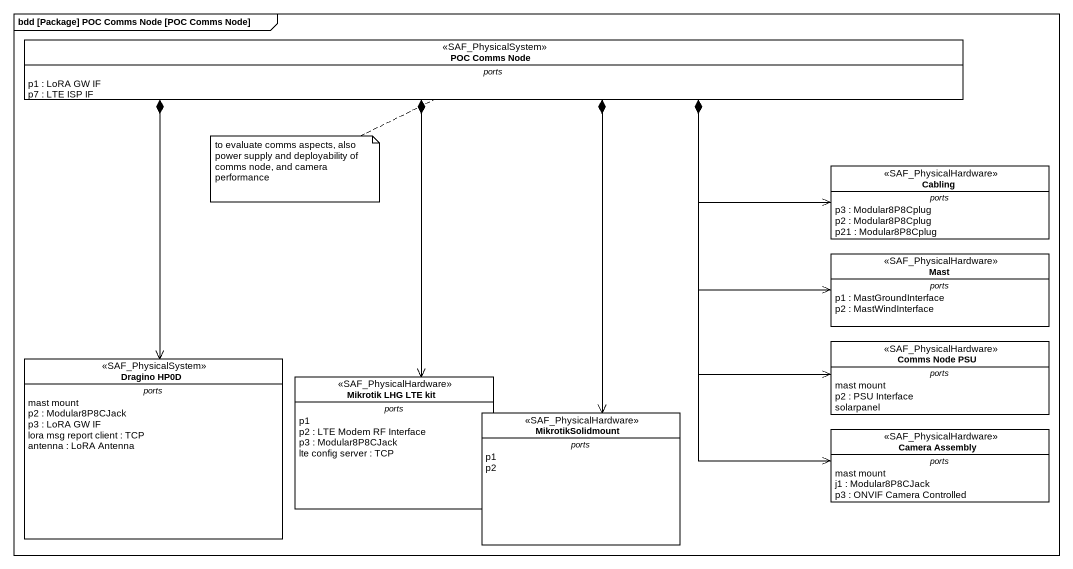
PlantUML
@startuml
mainframe bdd [Package] POC Comms Node [POC Comms Node]
hide circle
hide empty members
class "POC Comms Node" as POC_Comms_Node <<SAF_PhysicalSystem>> {
  -- ports --
  p1 : LoRA GW IF
  p7 : LTE ISP IF
}
class Cabling <<SAF_PhysicalHardware>> {
  -- ports --
  p3 : Modular8P8Cplug
  p2 : Modular8P8Cplug
  p21 : Modular8P8Cplug
}
class Mast <<SAF_PhysicalHardware>> {
  -- ports --
  p1 : MastGroundInterface
  p2 : MastWindInterface
}
class "Comms Node PSU" as Comms_Node_PSU <<SAF_PhysicalHardware>> {
  -- ports --
  mast mount
  p2 : PSU Interface
  solarpanel
}
class "Dragino HP0D" as Dragino_HP0D <<SAF_PhysicalSystem>> {
  -- ports --
  mast mount
  p2 : Modular8P8CJack
  p3 : LoRA GW IF
  lora msg report client : TCP
  antenna : LoRA Antenna
}
class "Mikrotik LHG LTE kit" as Mikrotik_LHG_LTE_kit <<SAF_PhysicalHardware>> {
  -- ports --
  p1
  p2 : LTE Modem RF Interface
  p3 : Modular8P8CJack
  lte config server : TCP
}
class MikrotikSolidmount <<SAF_PhysicalHardware>> {
  -- ports --
  p1
  p2
}
class "Camera Assembly" as Camera_Assembly <<SAF_PhysicalHardware>> {
  -- ports --
  mast mount
  j1 : Modular8P8CJack
  p3 : ONVIF Camera Controlled
}
POC_Comms_Node *-right-> Cabling
POC_Comms_Node *-right-> Mast
POC_Comms_Node *--> Comms_Node_PSU
POC_Comms_Node *--> Dragino_HP0D
POC_Comms_Node *--> Mikrotik_LHG_LTE_kit
POC_Comms_Node *--> MikrotikSolidmount
POC_Comms_Node *--> Camera_Assembly
note left of POC_Comms_Node : to evaluate comms aspects, also power supply and deployability of comms node, and camera performance
@enduml
